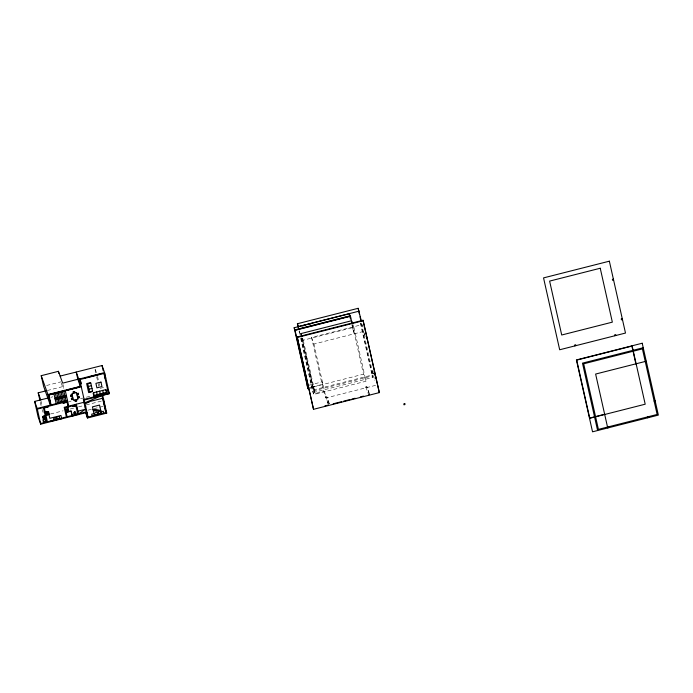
<?xml version="1.0" encoding="UTF-8"?>
<svg xmlns="http://www.w3.org/2000/svg" width="693" height="693" viewBox="0 0 693 693"><rect width="100%" height="100%" fill="white"/><g stroke="black" fill="none" stroke-linecap="round" stroke-linejoin="round"><path stroke-width="0.52" stroke-dasharray="3.46 2.6" d="M46.613 385.473L60.793 381.878M47.315 390.505L62.5 386.651L62.023 384.537M50.849 397.297L52.876 396.786M100.199 388.331L105.838 386.893M328.534 404.989L323.657 391.363L311.555 337.456L362.179 324.61L363.86 329.305M302.616 338.297L303.283 340.176L353.906 327.33L366.008 381.228L315.384 394.083L313.028 387.508L301.862 337.751M68.997 401.619L71.093 401.091M80.527 398.692L89.969 396.292M311.555 337.456L313.912 344.04L363.496 331.445L364.605 334.459M50.546 413.99L63.132 410.802M70.279 408.983L74.42 407.934M78.56 406.878L85.152 405.206M86.201 404.937L101.923 400.944M87.985 410.187L103.17 406.332M309.156 385.178L322.098 381.895L322.938 384.243L308.004 388.037M373.319 373.882L372.392 370.972L373.406 370.712M307.805 388.323L363.487 374.185L366.008 381.228M372.6 371.872L373.605 371.613M309.996 388.279L313.028 387.508M313.331 389.96L372.054 375.052L372.895 377.399L314.18 392.307L301.646 337.907M300.71 338.479L312.526 391.112L373.267 375.693L374.956 380.388M312.526 391.112L313.531 393.936L323.657 391.363M329.348 403.837L326.827 396.786L325.814 397.046L328.335 404.088M366.008 387.785L365.8 386.893L366.814 386.633L369.334 393.685M375.597 385.351L326.013 397.938L313.912 344.04M364.804 335.36L363.522 331.445M372.392 370.972L373.475 373.995M352.902 324.506L353.906 327.33M369.178 393.572L366.814 386.633M365.8 386.893L368.329 393.936M329.192 403.724L326.827 396.786M95.27 369.369L96.717 373.397M61.14 382.865L63.262 388.773M42.091 409.546L43.174 412.569M361.451 323.051L373.267 375.693M360.741 323.267L372.895 377.399M360.369 322.999L372.054 375.052M352.486 325.173L363.487 374.185M352.044 324.428L354.158 333.818L351.905 325.208M303.283 340.176L315.384 394.083M302.027 338.175L314.18 392.307M299.35 330.769L299.826 332.874M301.005 338.132L313.531 393.936M299.055 331.107L299.757 334.26M97.522 376.394L99.671 385.966M95.028 369.456L96.44 375.762M96.673 376.819L98.094 383.125M98.328 384.173L98.796 386.278M62.89 384.199L63.834 388.418M40.956 400.918L41.901 405.11M40.315 402.252L41.259 406.444"/><path stroke-width="1.04" d="M56.376 418.754L53.889 419.404M76.351 404.21L78.517 413.868L85.508 409.242L77.911 411.174M75.502 413.089C74.861 411.694 74.541 411.815 75.528 413.08M74.541 412.049L74.246 413.539M101.966 395.564L84.251 400.069L88.08 417.134L105.795 412.638L101.966 395.564L84.858 402.763L102.573 398.267M74.593 412.162L75.537 412.465M41.208 375.693L47.964 394.56L50.338 405.119L43.581 386.244L41.208 375.693L58.42 371.318L62.656 383.142L79.34 378.906M60.126 376.091L102.044 365.54L104.565 372.591L109.303 393.702L102.729 395.374L106.705 413.123L87.474 418L85.672 412.967M47.964 394.56L80.362 386.33L77.841 379.288L76.23 372.098L78.751 379.149L104.565 372.591M298.345 327.945L297.401 323.735L358.142 308.307L361.477 321.5M88.427 376.975L100.58 373.891M88.461 377.113L100.606 374.021M80.154 379.452L81.168 383.948L80.016 378.828M104.063 373.908L104.816 373.718M359.156 311.131L298.406 326.55L297.401 323.735M307.805 388.323L307.969 388.79L294.153 327.737L349.333 313.73L350.641 318.165M39.847 400.156L38.202 392.818L46.301 390.765M302.598 325.927L305.743 325.13M307.839 324.593L310.984 323.796M105.015 378.179L105.778 377.98M350.372 315.791L294.69 329.929L294.863 330.396L350.545 316.259L350.372 315.791L352.009 323.085M294.153 327.737L294.993 330.085L350.173 316.077M64.475 390.653L48.328 394.75L50.641 405.041M67.013 390.012L79.158 386.928M64.51 390.791L48.51 394.845L50.788 404.998M67.039 390.142L79.184 387.058M81.272 386.815L48.874 395.045L51.091 404.92M88.358 386.495L91.398 385.724M301.628 336.711L300.927 333.602L351.55 320.746L352.564 323.57M87.474 418L86.261 412.612L40.705 424.177L38.176 417.134L34.65 401.412L48.822 397.808M73.163 392.065L74.679 391.684M88.964 389.189L92.004 388.418M54.946 398.25L66.285 395.365M297.21 336.971L363.019 320.261L363.193 320.738L379.322 392.61L313.522 409.312L297.21 336.971L313.522 409.312M297.384 337.439L363.193 320.738M55.145 399.151L66.485 396.266M72.167 394.793L70.643 395.175L70.946 396.526L72.47 396.136M76.724 393.633L78.24 393.252L78.543 394.594L77.027 394.984M56.609 398.969L66.528 396.448M56.644 399.142L66.571 396.63M72.86 397.877L71.344 398.267L71.639 399.61L73.163 399.229M77.417 396.725L78.933 396.335L79.236 397.687L77.72 398.068M93.676 393.165L93.174 393.295L93.876 396.439L107.034 393.096L106.332 389.951L105.821 390.081M57.493 402.919L67.412 400.398M57.536 403.101L67.455 400.58M34.65 401.412L37.171 408.454L67.55 400.745M37.327 409.13L43.399 407.588L46.63 421.968L40.549 423.51M43.503 408.038L48.311 406.817L44.291 407.978M67.801 401.871L63.02 403.222L67.074 402.2M75.208 401.178L76.724 400.788M103.144 394.845L107.952 393.624M103.17 394.975L107.978 393.754M44.309 411.633L45.062 411.443M67.845 405.656L68.607 405.466M83.94 402.278L68.754 406.141L65.324 390.861M76.602 405.336L72.834 406.427L75.875 405.656M84.191 403.404L89.007 402.183L84.988 403.343M45.851 413.574L48.363 412.941M102.824 399.385L103.586 399.194M45.972 415.479L49.012 414.709L49.818 418.303L60.958 415.479L61.556 418.174M42.897 416.354L45.184 415.774M44.967 416.025L43.096 416.502L43.607 418.823L45.487 418.347M43.954 416.476L44.88 416.242M76.447 408.22L77.209 408.03M85.005 406.999L85.759 406.808M66.121 412.266L71.18 410.984L72.193 415.471M66.147 412.404L71.058 411.157L72.037 415.514M44.395 418.433L45.322 418.2M43.503 419.048L45.79 418.468M45.955 418.988L42.923 419.759L43.486 422.288L46.526 421.517M43.564 419.949L45.106 419.56M74.489 413.452L75.433 413.193M74.385 413.608L75.598 413.297M43.98 421.803L45.504 421.422M74.22 414.44L75.996 413.972M77.755 414.059L67.126 416.762L65.107 407.779L75.745 405.076L77.911 414.735M78.517 413.868L86.114 411.937L83.342 399.584L108.394 393.226L103.959 373.458L79.66 379.625L84.096 399.393M51.022 421.275L61.114 418.572M72.791 415.748L77.815 414.327M613.392 279.149L612.378 279.409L612.577 280.301L613.591 280.05M86.365 413.063L87.119 412.872M104.842 408.376L105.596 408.177M93.971 413.6L91.693 414.18L92.1 415.973L103.742 413.019L103.344 411.218L101.065 411.798M87.223 416.883L87.976 416.684M374.922 378.023L375.935 377.763L374.489 373.735M622.262 318.676L621.249 318.936L621.456 319.837L622.461 319.577M324.844 405.925L327.971 405.136M333.194 403.811L341.554 401.689M343.641 401.152L349.913 399.566M352.001 399.029L355.137 398.241M360.36 396.907L363.487 396.119M368.529 394.837L369.542 394.577M643.225 347.73L582.475 363.149L597.609 430.535M646.248 361.209L595.625 374.055L607.726 427.962M645.434 362.361L646.448 362.101M654.114 400.996L655.119 400.736M604.651 414.267L589.717 418.052L576.706 360.109L631.886 346.102L635.871 363.842M589.518 418.347L645.2 404.201L632.094 345.807M654.313 401.888L655.327 401.637M93.079 409.598L100.745 410.369M93.131 409.832L100.797 410.611M93.347 410.784L101.005 411.564M56.081 417.472L53.647 417.992L53.837 419.308M59.381 416.632C53.049 415.869 60.334 421.994 59.416 416.71M366.337 336.218L367.056 338.236M366.173 336.114L367.255 339.128M379.322 392.61L363.019 320.261M300.927 333.602L301.94 336.426M307.164 385.68L308.004 388.037L294.993 330.085M107.865 389.674L109.303 393.702M104.903 408.082L106.705 413.123M38.202 392.818L40.722 399.87M648.527 416.658L648.735 417.55M647.522 416.909L647.721 417.81M615.869 335.499L615.67 334.598L614.656 334.858L614.864 335.75M608.541 426.81L608.74 427.702M575.883 345.651L575.684 344.75L574.67 345.01L574.869 345.902M358.142 308.307L359.563 314.631M360.031 316.736L360.975 320.946M349.333 313.73L350.502 318.945M104.513 373.796L105.475 378.057M104.366 373.83L105.319 378.101M102.044 365.54L103.231 370.824M107.891 393.355L108.039 394.022M100.52 373.622L100.667 374.298M102.685 390.402L103.292 393.096M103.084 394.577L103.231 395.244M103.283 399.272L105.293 408.255M103.127 399.315L105.145 408.298M99.653 391.173L100.251 393.867M96.613 391.943L97.219 394.638M101.464 413.6L99.549 405.058L92.464 406.86L94.378 415.393M90.281 383.16L90.185 382.709L86.642 383.61L88.661 392.593L92.204 391.692L92.1 391.242M88.366 376.706L88.522 377.382M85.074 377.538L85.23 378.213M86.816 412.95L87.673 416.762M86.668 412.985L87.526 416.805M78.751 379.149L80.362 386.33M79.097 386.659L79.245 387.326M78.092 393.286L78.387 394.638M78.785 396.379L79.08 397.721M74.948 392.896L74.645 391.545L73.129 391.935L73.432 393.277M76.447 399.575L76.75 400.926L75.234 401.308L74.931 399.965M76.109 414.475L75.65 412.439A0.875 0.762 -19.7 0 0 74.645 411.902A0.875 0.762 -19.7 0 0 73.969 412.863L74.428 414.908M70.799 395.14L71.102 396.483M71.492 398.224L71.795 399.575M74.359 413.383L74.549 412.24L74.229 412.803M66.952 389.743L67.1 390.41M72.696 415.341L72.852 416.017M64.414 390.384L64.57 391.06M67.897 407.068L68.902 411.564M63.86 391.233L64.865 395.729M65.151 396.985L66 400.762M58.42 371.318L58.896 373.432M62.439 391.597L63.453 396.093M63.73 397.349L64.579 401.117M61.027 391.961L62.032 396.448M62.318 397.704L63.167 401.481M59.607 392.316L60.62 396.812M60.897 398.068L61.746 401.836M58.186 392.68L59.2 397.167M59.477 398.423L60.326 402.2M56.774 393.035L57.779 397.531M58.065 398.787L58.914 402.564M61.053 418.303L61.201 418.979M55.353 393.399L56.367 397.886M56.566 398.787L57.571 403.283M53.941 393.754L56.159 403.638M56.116 417.541L56.376 418.667M50.927 420.876L51.083 421.543M48.285 411.538L48.891 414.241M46.881 412.084L47.41 414.414M45.088 416.095L45.573 418.234M45.002 416.302L45.4 418.078M45.582 419.083L46.145 421.613M45.314 419.672L45.651 421.205M43.711 416.389L44.213 418.624M43.633 416.363L44.118 418.693M43.529 416.389L43.945 418.737M43.399 416.424L43.815 418.771M43.217 416.467L43.711 418.797M43.009 416.614L43.494 418.763M42.775 416.536L43.321 418.944M43.416 420.166L43.754 421.682M37.171 408.454L40.705 424.177M66.233 409.658C67.732 411.988 68.226 407.302 66.242 409.615M94.274 413.617C96.795 418.867 99.714 408.757 94.274 413.582M97.817 412.725C100.087 417.896 103.404 407.978 97.817 412.725M90.792 383.03L87.751 383.801L89.57 391.883L92.602 391.112L90.792 383.03M100.97 382.086L95.911 383.368L96.916 387.855L101.975 386.573L100.97 382.086M76.473 392.507L71.916 393.667L73.415 400.346L77.971 399.194L76.473 392.507M609.355 261.183L543.546 277.893L559.684 349.766L625.493 333.056L609.355 261.183M105.726 389.631L93.572 392.714L94.179 395.408L106.332 392.325L105.726 389.631M66.935 401.611L44.161 407.397L47.384 421.768L66.372 416.952L64.198 407.293L68.001 406.332L66.935 401.611M600.242 268.243L549.618 281.098L561.72 335.005L612.343 322.15L600.242 268.243M48.527 411.477L45.331 412.292L45.929 414.986L49.134 414.18L48.527 411.477M48.112 411.772L45.573 412.413L46.093 414.743L48.623 414.102L48.094 411.772M45.92 419.178L45.79 419.629L45.92 419.178M46.076 419.889L45.946 420.33L46.076 419.889M46.258 420.694L46.128 421.136L46.258 420.694M642.212 343.234L576.403 359.944L592.541 431.817L658.35 415.107L642.212 343.234M404.781 403.655L403.768 403.915L403.976 404.816L404.989 404.556L404.781 403.655M642.411 348.882L583.688 363.799L598.414 429.383L657.137 414.466L642.411 348.882M66.779 410.473A0.918 0.806 -19.7 0 0 67.879 409.39A0.918 0.806 -19.7 0 0 66.363 409.139A0.918 0.806 -19.7 0 0 66.779 410.473"/></g></svg>
